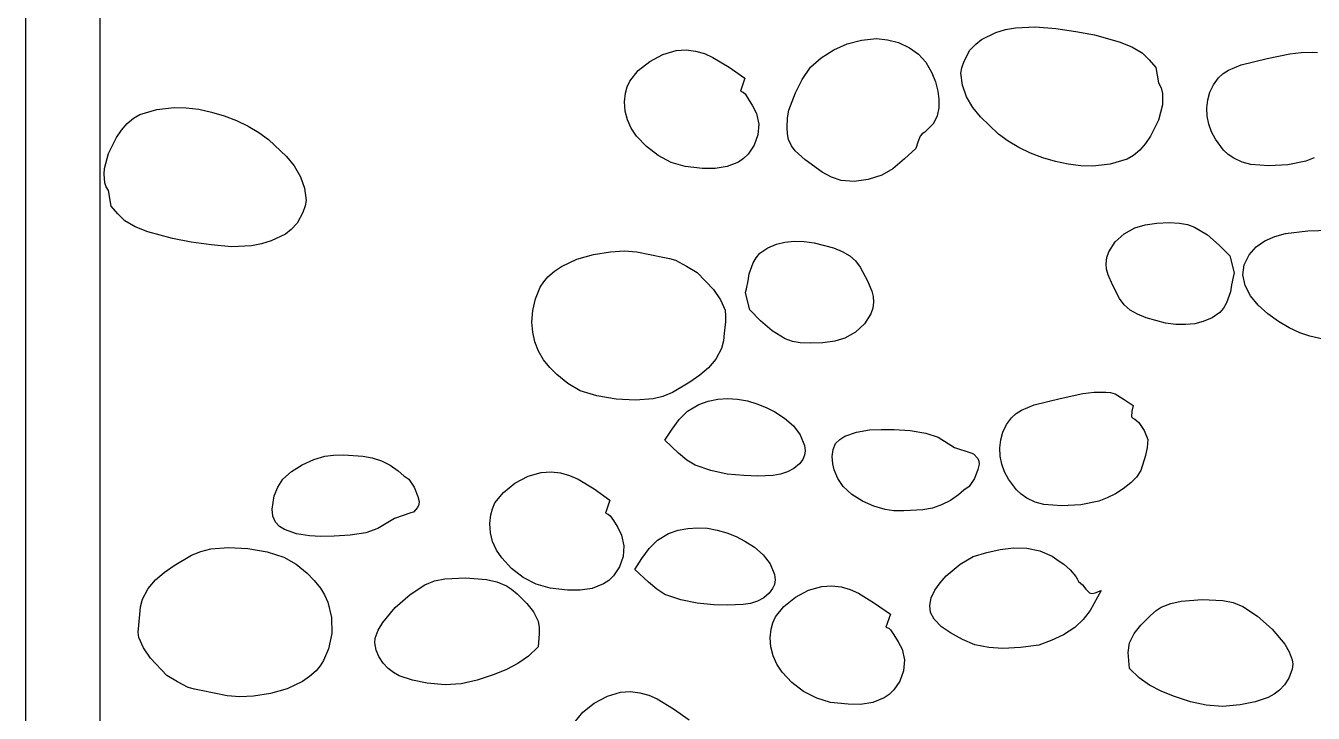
# Model space of a CAD drawing. Extents: x -1 to 541, y -138 to 3207.
# Drawn here: x 80.9 to 281.3, y 1712.2 to 1819.2 of the extents above; entities that cross this region are included whole.
import ezdxf

# ---------------------------------------------------------------- set-up
doc = ezdxf.new("R2010")
doc.units = 0

msp = doc.modelspace()

# ---------------------------------------------------------------- linework, layer by layer
at = {"layer": 'Calque_1'}
for p, q in [((80.9061, 1472.58), (80.9061, 2276.95)), ((92.4616, 1917.46), (92.4616, 1611.45)), ((229.668625, 1817.04625), (231.902, 1818.11)), ((231.902, 1818.11), (233.404318, 1818.583262)), ((233.404318, 1818.583262), (234.941922, 1818.873594)), ((234.941922, 1818.873594), (238.081875, 1819.01375)), ((238.081875, 1819.01375), (241.239641, 1818.747031)), ((241.239641, 1818.747031), (244.333, 1818.29)), ((244.333, 1818.29), (247.242, 1817.77)), ((247.242, 1817.77), (251.092375, 1816.69625)), ((206.675375, 1815.416563), (208.76025, 1816.3575)), ((208.76025, 1816.3575), (210.9655, 1816.957188)), ((210.9655, 1816.957188), (213.296, 1817.18)), ((213.296, 1817.18), (215.035125, 1817.00875)), ((215.035125, 1817.00875), (216.721, 1816.56)), ((216.721, 1816.56), (218.458219, 1815.761094)), ((218.458219, 1815.761094), (219.84875, 1814.76625)), ((227.844, 1815.36), (228.749328, 1816.333906)), ((228.749328, 1816.333906), (229.668625, 1817.04625)), ((251.092375, 1816.69625), (253.058953, 1815.906719)), ((253.058953, 1815.906719), (254.645, 1814.97)), ((176.244078, 1812.202188), (178.039375, 1813.6325)), ((178.039375, 1813.6325), (180.076734, 1814.714063)), ((180.076734, 1814.714063), (182.126, 1815.31)), ((182.126, 1815.31), (183.686768, 1815.410684)), ((183.686768, 1815.410684), (185.151078, 1815.239844)), ((185.151078, 1815.239844), (186.535068, 1814.841895)), ((186.535068, 1814.841895), (187.854875, 1814.26125)), ((187.854875, 1814.26125), (190.366484, 1812.729531)), ((203.063, 1812.74), (204.706, 1814.17)), ((204.706, 1814.17), (206.675375, 1815.416563)), ((219.84875, 1814.76625), (220.981656, 1813.495781)), ((220.981656, 1813.495781), (221.946, 1811.87)), ((226.579922, 1812.647344), (226.931875, 1813.66625)), ((226.931875, 1813.66625), (227.844, 1815.36)), ((254.645, 1814.97), (255.74675, 1813.875)), ((255.74675, 1813.875), (256.763, 1812.69)), ((270.0855, 1813.07625), (274.125, 1814.07)), ((274.125, 1814.07), (277.633125, 1814.825)), ((277.633125, 1814.825), (279.407016, 1815.034688)), ((279.407016, 1815.034688), (281.211, 1815.04)), ((281.211, 1815.04), (281.952375, 1815.0025)), ((174.921, 1810.56), (176.244078, 1812.202188)), ((190.366484, 1812.729531), (192.815, 1811)), ((201.751125, 1810.805), (203.063, 1812.74)), ((221.946, 1811.87), (222.491, 1810.47)), ((226.439, 1811.8), (226.579922, 1812.647344)), ((226.677312, 1809.91875), (226.439, 1811.8)), ((256.763, 1812.69), (257.199, 1810.29)), ((266.544, 1811.07), (267.25275, 1811.726777)), ((267.25275, 1811.726777), (268.104, 1812.268594)), ((268.104, 1812.268594), (270.0855, 1813.07625)), ((174.268, 1808.68), (174.517625, 1809.65)), ((174.517625, 1809.65), (174.921, 1810.56)), ((192.815, 1811), (192.123, 1808.98)), ((200.707, 1808.75), (201.751125, 1810.805)), ((222.491, 1810.47), (222.877, 1809.01)), ((227.3285, 1808.12), (226.677312, 1809.91875)), ((257.199, 1810.29), (257.635391, 1809.50375)), ((257.635391, 1809.50375), (257.843125, 1808.6425)), ((265.2085, 1808.8525), (265.768531, 1810.005312)), ((265.768531, 1810.005312), (266.544, 1811.07)), ((174.111, 1807.33), (174.268, 1808.68)), ((192.123, 1808.98), (192.557984, 1808.826719)), ((192.557984, 1808.826719), (192.859375, 1808.57125)), ((192.859375, 1808.57125), (193.349, 1807.81)), ((193.349, 1807.81), (194.028875, 1806.71125)), ((199.6805, 1806.05125), (200.707, 1808.75)), ((222.877, 1809.01), (223.008938, 1807.7375)), ((223.008938, 1807.7375), (222.99425, 1806.42)), ((228.296937, 1806.45625), (227.3285, 1808.12)), ((257.843125, 1808.6425), (257.813, 1806.86)), ((264.713, 1806.38), (264.858469, 1807.635937)), ((264.858469, 1807.635937), (265.2085, 1808.8525)), ((98.676, 1805.39), (101.29025, 1806.15875)), ((101.29025, 1806.15875), (104.02, 1806.47)), ((104.02, 1806.47), (105.895414, 1806.416367)), ((105.895414, 1806.416367), (107.8395, 1806.174062)), ((107.8395, 1806.174062), (109.812273, 1805.755977)), ((109.812273, 1805.755977), (111.77375, 1805.175)), ((174.206578, 1805.906562), (174.111, 1807.33)), ((174.560625, 1804.53), (174.206578, 1805.906562)), ((194.028875, 1806.71125), (194.636, 1805.53)), ((194.636, 1805.53), (194.989672, 1803.882812)), ((199.455719, 1804.830781), (199.6805, 1806.05125)), ((222.99425, 1806.42), (222.752688, 1805.14)), ((229.487, 1804.98), (228.296937, 1806.45625)), ((257.813, 1806.86), (257.198266, 1804.509219)), ((264.766672, 1805.118438), (264.713, 1806.38)), ((95.808709, 1802.952441), (96.696809, 1803.974219)), ((96.696809, 1803.974219), (97.659155, 1804.805449)), ((97.659155, 1804.805449), (98.676, 1805.39)), ((111.77375, 1805.175), (113.683945, 1804.444023)), ((113.683945, 1804.444023), (115.502875, 1803.575938)), ((115.502875, 1803.575938), (117.190555, 1802.583633)), ((175.154859, 1803.220938), (174.560625, 1804.53)), ((194.989672, 1803.882812), (194.859875, 1802.2)), ((199.401, 1803.33), (199.455719, 1804.830781)), ((222.204, 1803.98), (220.838, 1802.64)), ((222.752688, 1805.14), (222.204, 1803.98)), ((232.278, 1802.33), (229.487, 1804.98)), ((257.198266, 1804.509219), (255.970875, 1802.01875)), ((265.014125, 1803.87), (264.766672, 1805.118438)), ((265.450016, 1802.659063), (265.014125, 1803.87)), ((93.787341, 1799.305156), (95.0146, 1801.79625)), ((95.0146, 1801.79625), (95.808709, 1802.952441)), ((117.190555, 1802.583633), (118.707, 1801.48)), ((118.707, 1801.48), (121.498, 1798.84)), ((175.971, 1802), (175.154859, 1803.220938)), ((177.49775, 1800.369375), (175.971, 1802)), ((194.859875, 1802.2), (194.296391, 1800.599687)), ((199.444125, 1802.385), (199.401, 1803.33)), ((199.638, 1801.47), (199.444125, 1802.385)), ((200.097953, 1800.478906), (199.638, 1801.47)), ((220.106, 1802.01), (219.730375, 1801.07375)), ((220.440125, 1802.3475), (220.106, 1802.01)), ((220.838, 1802.64), (220.440125, 1802.3475)), ((233.794486, 1801.229238), (232.278, 1802.33)), ((255.970875, 1802.01875), (255.176799, 1800.862637)), ((266.069, 1801.51), (265.450016, 1802.659063)), ((267.318625, 1799.84375), (266.069, 1801.51)), ((179.32, 1798.975), (177.49775, 1800.369375)), ((194.296391, 1800.599687), (193.349, 1799.2)), ((200.671625, 1799.70625), (200.097953, 1800.478906)), ((202.192, 1798.34), (200.671625, 1799.70625)), ((219.432, 1800.1), (217.678, 1798.475)), ((219.730375, 1801.07375), (219.432, 1800.1)), ((235.482266, 1800.238281), (233.794486, 1801.229238)), ((237.301318, 1799.370371), (235.482266, 1800.238281)), ((254.288797, 1799.841406), (253.326615, 1799.01166)), ((255.176799, 1800.862637), (254.288797, 1799.841406)), ((268.044078, 1799.165781), (267.318625, 1799.84375)), ((93.173, 1796.95), (93.787341, 1799.305156)), ((121.498, 1798.84), (122.688641, 1797.359375)), ((181.353, 1797.910625), (179.32, 1798.975)), ((183.512, 1797.27), (181.353, 1797.910625)), ((191.832125, 1797.964531), (190.0805, 1797.25125)), ((192.625391, 1798.510723), (191.832125, 1797.964531)), ((193.349, 1799.2), (192.625391, 1798.510723)), ((204.830625, 1796.41), (202.192, 1798.34)), ((217.678, 1798.475), (215.87, 1796.91)), ((239.211625, 1798.63875), (237.301318, 1799.370371)), ((241.173166, 1798.05666), (239.211625, 1798.63875)), ((243.145922, 1797.637344), (241.173166, 1798.05666)), ((245.089873, 1797.394043), (243.145922, 1797.637344)), ((249.694875, 1797.65625), (246.965, 1797.34)), ((252.31, 1798.43), (249.694875, 1797.65625)), ((253.326615, 1799.01166), (252.31, 1798.43)), ((268.92, 1798.56), (268.044078, 1799.165781)), ((270.211781, 1797.962031), (268.92, 1798.56)), ((271.56525, 1797.60875), (270.211781, 1797.962031)), ((274.383, 1797.37), (271.56525, 1797.60875)), ((277.324, 1797.518437), (274.383, 1797.37)), ((280.112, 1798.115), (277.324, 1797.518437)), ((281.437844, 1798.603008), (280.112, 1798.115)), ((93.103, 1796.06), (93.173, 1796.95)), ((93.1032, 1796.06), (93.103, 1796.06)), ((93.221325, 1794.735), (93.1032, 1796.06)), ((122.688641, 1797.359375), (123.657375, 1795.695)), ((123.657375, 1795.695), (124.308672, 1793.895625)), ((186.224, 1796.99), (183.512, 1797.27)), ((188.181875, 1796.959844), (186.224, 1796.99)), ((190.0805, 1797.25125), (188.181875, 1796.959844)), ((206.290234, 1795.637187), (204.830625, 1796.41)), ((207.833, 1795.11), (206.290234, 1795.637187)), ((214.130609, 1795.912969), (212.019125, 1795.23375)), ((215.87, 1796.91), (214.130609, 1795.912969)), ((246.965, 1797.34), (245.089873, 1797.394043)), ((93.435525, 1794.108125), (93.221325, 1794.735)), ((93.7869, 1793.53), (93.435525, 1794.108125)), ((94.222, 1791.12), (93.7869, 1793.53)), ((124.308672, 1793.895625), (124.547, 1792.01)), ((209.823828, 1794.942656), (207.833, 1795.11)), ((212.019125, 1795.23375), (209.823828, 1794.942656)), ((124.547, 1792.01), (124.406062, 1791.162656)), ((95.23835, 1789.935), (94.222, 1791.12)), ((96.3402, 1788.84), (95.23835, 1789.935)), ((124.054, 1790.14375), (123.141, 1788.45)), ((124.406062, 1791.162656), (124.054, 1790.14375)), ((97.926652, 1787.904844), (96.3402, 1788.84)), ((99.893362, 1787.11875), (97.926652, 1787.904844)), ((122.23625, 1787.480313), (121.31725, 1786.7675)), ((123.141, 1788.45), (122.23625, 1787.480313)), ((251.852406, 1786.80875), (253.506, 1787.74)), ((253.506, 1787.74), (255.108609, 1788.219687)), ((255.108609, 1788.219687), (256.964625, 1788.4725)), ((256.964625, 1788.4725), (258.838078, 1788.541563)), ((258.838078, 1788.541563), (260.493, 1788.47)), ((260.493, 1788.47), (261.68817, 1788.259863)), ((261.68817, 1788.259863), (262.805797, 1787.861406)), ((262.805797, 1787.861406), (264.837625, 1786.63125)), ((103.743, 1786.05), (99.893362, 1787.11875)), ((106.653, 1785.53), (103.743, 1786.05)), ((109.746359, 1785.067187), (106.653, 1785.53)), ((119.084, 1785.7), (117.581682, 1785.226758)), ((121.31725, 1786.7675), (119.084, 1785.7)), ((197.756, 1785.18), (199.052176, 1785.510352)), ((199.052176, 1785.510352), (200.496594, 1785.649688)), ((200.496594, 1785.649688), (202.033215, 1785.61418)), ((202.033215, 1785.61418), (203.606, 1785.42)), ((203.606, 1785.42), (206.635906, 1784.620312)), ((249.469219, 1783.9825), (250.45475, 1785.5475)), ((250.45475, 1785.5475), (251.852406, 1786.80875)), ((264.837625, 1786.63125), (266.646891, 1785.042969)), ((272.412221, 1784.800215), (273.772391, 1785.732969)), ((273.772391, 1785.732969), (275.313896, 1786.396426)), ((275.313896, 1786.396426), (276.980125, 1786.83875)), ((276.980125, 1786.83875), (280.460297, 1787.252656)), ((280.460297, 1787.252656), (283.76, 1787.36)), ((112.904125, 1784.7975), (109.746359, 1785.067187)), ((116.044078, 1784.936563), (112.904125, 1784.7975)), ((117.581682, 1785.226758), (116.044078, 1784.936563)), ((166.667, 1782.87), (169.243156, 1783.593125)), ((169.243156, 1783.593125), (171.899, 1784.02)), ((171.899, 1784.02), (174.059625, 1784.137187)), ((174.059625, 1784.137187), (176.02075, 1783.9825)), ((176.02075, 1783.9825), (180.075, 1783.15)), ((194.591422, 1783.088594), (195.144, 1783.78)), ((195.144, 1783.78), (196.383625, 1784.61875)), ((196.383625, 1784.61875), (197.756, 1785.18)), ((206.635906, 1784.620312), (207.980949, 1784.047148)), ((207.980949, 1784.047148), (209.138, 1783.38)), ((209.138, 1783.38), (210.029234, 1782.587812)), ((249.179809, 1783.094297), (249.469219, 1783.9825)), ((266.646891, 1785.042969), (268.292, 1783.36)), ((270.51975, 1781.97125), (271.29, 1783.55)), ((271.29, 1783.55), (272.412221, 1784.800215)), ((163.174895, 1780.991953), (164.272344, 1781.741875)), ((164.272344, 1781.741875), (166.667, 1782.87)), ((180.075, 1783.15), (181.079875, 1782.97)), ((181.079875, 1782.97), (182.054, 1782.7)), ((182.054, 1782.7), (183.757875, 1781.79625)), ((183.757875, 1781.79625), (185.419, 1780.81)), ((193.52, 1780.57), (194.131375, 1782.27625)), ((194.131375, 1782.27625), (194.591422, 1783.088594)), ((210.029234, 1782.587812), (210.765875, 1781.6025)), ((210.765875, 1781.6025), (211.889, 1779.48)), ((249.052, 1782.14), (249.179809, 1783.094297)), ((249.120313, 1781.292656), (249.052, 1782.14)), ((268.292, 1783.36), (268.985, 1780.73)), ((270.33, 1780.4), (270.51975, 1781.97125)), ((161.522484, 1779.343281), (162.161, 1780.1)), ((162.161, 1780.1), (163.174895, 1780.991953)), ((185.419, 1780.81), (187.92, 1778.12375)), ((193.105, 1778.25), (193.362, 1779.48)), ((193.362, 1779.48), (193.52, 1780.57)), ((211.889, 1779.48), (212.5615, 1777.89125)), ((249.3495, 1780.43875), (249.120313, 1781.292656)), ((250.022, 1778.85), (249.3495, 1780.43875)), ((268.806, 1780.08), (268.549, 1778.85)), ((268.985, 1780.73), (268.806, 1780.08)), ((270.68443, 1778.749766), (270.33, 1780.4)), ((160.221, 1776.67), (160.992625, 1778.49375)), ((160.992625, 1778.49375), (161.522484, 1779.343281)), ((187.92, 1778.12375), (189.044313, 1776.542031)), ((192.922, 1777.68), (193.105, 1778.25)), ((192.927, 1777.68), (192.922, 1777.68)), ((192.927, 1777.6), (192.927, 1777.68)), ((193.62, 1774.97), (192.927, 1777.6)), ((212.5615, 1777.89125), (212.790687, 1777.037344)), ((251.145125, 1776.7275), (250.022, 1778.85)), ((268.391, 1777.76), (267.77975, 1776.055)), ((268.549, 1778.85), (268.391, 1777.76)), ((271.518812, 1777.17125), (270.68443, 1778.749766)), ((159.80425, 1774.88875), (160.221, 1776.67)), ((189.044313, 1776.542031), (189.734, 1774.92)), ((212.859, 1776.19), (212.73148, 1775.235703)), ((212.790687, 1777.037344), (212.859, 1776.19)), ((251.881766, 1775.742188), (251.145125, 1776.7275)), ((252.773, 1774.95), (251.881766, 1775.742188)), ((267.77975, 1776.055), (267.32, 1775.245625)), ((272.728289, 1775.693984), (271.518812, 1777.17125)), ((274.208, 1774.3475), (272.728289, 1775.693984)), ((159.683, 1773.04), (159.80425, 1774.88875)), ((189.734, 1774.92), (189.835219, 1774.061406)), ((189.835219, 1774.061406), (189.80575, 1773.12875)), ((195.264953, 1773.287031), (193.62, 1774.97)), ((212.442219, 1774.3475), (211.45675, 1772.7825)), ((212.73148, 1775.235703), (212.442219, 1774.3475)), ((253.930051, 1774.282852), (252.773, 1774.95)), ((255.275094, 1773.709687), (253.930051, 1774.282852)), ((258.305, 1772.91), (255.275094, 1773.709687)), ((265.52825, 1773.7125), (264.155, 1773.15)), ((266.768, 1774.56), (265.52825, 1773.7125)), ((267.32, 1775.245625), (266.768, 1774.56)), ((275.853086, 1773.161328), (274.208, 1774.3475)), ((159.811891, 1771.497812), (159.683, 1773.04)), ((160.153125, 1769.9875), (159.811891, 1771.497812)), ((189.615, 1771.36), (189.48325, 1770.14375)), ((189.80575, 1773.12875), (189.615, 1771.36)), ((197.073875, 1771.69875), (195.264953, 1773.287031)), ((199.105359, 1770.468594), (197.073875, 1771.69875)), ((210.059156, 1771.52125), (208.406, 1770.59)), ((211.45675, 1772.7825), (210.059156, 1771.52125)), ((259.877785, 1772.71582), (258.305, 1772.91)), ((261.414406, 1772.680313), (259.877785, 1772.71582)), ((262.858824, 1772.819648), (261.414406, 1772.680313)), ((264.155, 1773.15), (262.858824, 1772.819648)), ((277.558688, 1772.165), (275.853086, 1773.161328)), ((279.219945, 1771.388047), (277.558688, 1772.165)), ((280.732, 1770.86), (279.219945, 1771.388047)), ((160.710547, 1768.548438), (160.153125, 1769.9875)), ((189.48325, 1770.14375), (189.2, 1768.95)), ((200.222873, 1770.070137), (199.105359, 1770.468594)), ((201.418, 1769.86), (200.222873, 1770.070137)), ((203.0735, 1769.788438), (201.418, 1769.86)), ((204.94725, 1769.8575), (203.0735, 1769.788438)), ((206.803375, 1770.110312), (204.94725, 1769.8575)), ((208.406, 1770.59), (206.803375, 1770.110312)), ((282.755072, 1770.390898), (280.732, 1770.86)), ((161.488, 1767.22), (160.710547, 1768.548438)), ((189.2, 1768.95), (188.319031, 1767.284688)), ((162.46375, 1766.015), (161.488, 1767.22)), ((163.546, 1764.9), (162.46375, 1766.015)), ((187.18325, 1765.9475), (185.823594, 1764.801563)), ((188.319031, 1767.284688), (187.18325, 1765.9475)), ((165.262125, 1763.49375), (163.546, 1764.9)), ((167.189, 1762.38), (165.262125, 1763.49375)), ((184.271, 1763.71), (181.550375, 1762.1125)), ((185.823594, 1764.801563), (184.271, 1763.71)), ((169.804953, 1761.571562), (167.189, 1762.38)), ((172.786625, 1761.0725), (169.804953, 1761.571562)), ((180.081641, 1761.513438), (178.55, 1761.13)), ((181.550375, 1762.1125), (180.081641, 1761.513438)), ((241.903, 1761.17), (245.411625, 1761.93375)), ((245.411625, 1761.93375), (247.185859, 1762.144531)), ((247.185859, 1762.144531), (248.99, 1762.15)), ((248.99, 1762.15), (249.730875, 1762.11125)), ((249.730875, 1762.11125), (250.435, 1761.93)), ((250.435, 1761.93), (251.868125, 1761.04875)), ((175.809734, 1760.914688), (172.786625, 1761.0725)), ((178.55, 1761.13), (175.809734, 1760.914688)), ((183.899422, 1759.209531), (185.645, 1760.25)), ((185.645, 1760.25), (187.106945, 1760.766602)), ((187.106945, 1760.766602), (188.6145, 1761.065938)), ((188.6145, 1761.065938), (190.147742, 1761.162305)), ((190.147742, 1761.162305), (191.68675, 1761.07)), ((191.68675, 1761.07), (193.211602, 1760.80332)), ((193.211602, 1760.80332), (194.702375, 1760.376562)), ((194.702375, 1760.376562), (196.139148, 1759.804023)), ((196.139148, 1759.804023), (197.502, 1759.1)), ((235.03075, 1758.836758), (235.882, 1759.378438)), ((235.882, 1759.378438), (237.8635, 1760.185)), ((237.8635, 1760.185), (241.903, 1761.17)), ((251.868125, 1761.04875), (253.245, 1760.07)), ((253.245, 1760.07), (253.055375, 1759.19)), ((181.493891, 1756.389844), (182.591375, 1757.91125)), ((182.591375, 1757.91125), (183.899422, 1759.209531)), ((197.502, 1759.1), (199.005063, 1758.1225)), ((199.005063, 1758.1225), (200.369, 1756.9425)), ((233.546953, 1757.113906), (234.322, 1758.18)), ((234.322, 1758.18), (235.03075, 1758.836758)), ((253.055375, 1759.19), (252.988, 1758.31)), ((252.988, 1758.31), (253.201375, 1758.10625)), ((253.201375, 1758.10625), (253.522, 1757.97)), ((253.522, 1757.97), (254.156, 1757.45)), ((254.156, 1757.45), (254.989125, 1756.18875)), ((180.38, 1754.68), (181.493891, 1756.389844)), ((200.369, 1756.9425), (201.452437, 1755.53375)), ((201.452437, 1755.53375), (202.114, 1753.87)), ((208.361156, 1755.309844), (210.224, 1755.96875)), ((210.224, 1755.96875), (212.219594, 1756.280781)), ((212.219594, 1756.280781), (214.023, 1756.38)), ((214.023, 1756.38), (216.085875, 1756.358125)), ((216.085875, 1756.358125), (218.56575, 1756.1825)), ((218.56575, 1756.1825), (220.99125, 1755.800625)), ((220.99125, 1755.800625), (222.891, 1755.16)), ((232.636609, 1754.741719), (232.986875, 1755.95875)), ((232.986875, 1755.95875), (233.546953, 1757.113906)), ((254.989125, 1756.18875), (255.541, 1754.8)), ((182.494125, 1752.6825), (180.38, 1754.68)), ((202.114, 1753.87), (202.221563, 1753.043437)), ((206.542375, 1753.2375), (206.956, 1754.17)), ((206.956, 1754.17), (207.581059, 1754.808418)), ((207.581059, 1754.808418), (208.361156, 1755.309844)), ((222.891, 1755.16), (225.444, 1753.58)), ((225.444, 1753.58), (228.017, 1752.71)), ((232.491, 1753.49), (232.636609, 1754.741719)), ((232.544672, 1752.227031), (232.491, 1753.49)), ((255.411875, 1753.56625), (255.165, 1752.31)), ((255.541, 1754.8), (255.411875, 1753.56625)), ((123.943125, 1750.87375), (125.727203, 1751.691406)), ((125.727203, 1751.691406), (127.466, 1752.21)), ((127.466, 1752.21), (128.819266, 1752.372031)), ((128.819266, 1752.372031), (130.413375, 1752.40375)), ((130.413375, 1752.40375), (133.345, 1752.23)), ((133.345, 1752.23), (134.842484, 1751.955)), ((134.842484, 1751.955), (136.279125, 1751.47)), ((136.279125, 1751.47), (137.634203, 1750.79)), ((183.814766, 1751.580625), (182.494125, 1752.6825)), ((185.071, 1750.79), (183.814766, 1751.580625)), ((201.823188, 1751.690313), (201.303, 1751.01)), ((202.127, 1752.3425), (201.823188, 1751.690313)), ((202.221563, 1753.043437), (202.127, 1752.3425)), ((206.434, 1752.14), (206.542375, 1753.2375)), ((206.53125, 1751.03375), (206.434, 1752.14)), ((206.434, 1752.14), (206.434, 1752.14)), ((228.017, 1752.71), (228.433, 1752.58)), ((228.433, 1752.58), (229.067625, 1751.865)), ((229.067625, 1751.865), (229.258047, 1751.407187)), ((229.258047, 1751.407187), (229.304, 1750.94)), ((232.792125, 1750.97625), (232.544672, 1752.227031)), ((255.165, 1752.31), (254.473, 1749.99)), ((120.934, 1748.63), (122.287484, 1749.829219)), ((122.287484, 1749.829219), (123.943125, 1750.87375)), ((137.634203, 1750.79), (138.887, 1749.93)), ((138.887, 1749.93), (139.759, 1749.17)), ((159.082156, 1749.094063), (161.132, 1749.69)), ((161.132, 1749.69), (162.692438, 1749.790684)), ((162.692438, 1749.790684), (164.1565, 1749.619844)), ((164.1565, 1749.619844), (165.540312, 1749.221895)), ((187.518375, 1749.96), (185.071, 1750.79)), ((190.079, 1749.43), (187.518375, 1749.96)), ((192.672, 1749.19), (190.079, 1749.43)), ((198.385682, 1749.398789), (197.219625, 1749.1925)), ((199.482047, 1749.749688), (198.385682, 1749.398789)), ((200.468045, 1750.276367), (199.482047, 1749.749688)), ((201.303, 1751.01), (200.468045, 1750.276367)), ((206.738, 1750.07), (206.53125, 1751.03375)), ((207.31825, 1748.71375), (206.738, 1750.07)), ((229.086, 1750.16), (228.551125, 1748.73625)), ((229.304, 1750.94), (229.086, 1750.16)), ((233.228016, 1749.764844), (232.792125, 1750.97625)), ((233.847, 1748.62), (233.228016, 1749.764844)), ((254.473, 1749.99), (253.7565, 1748.93625)), ((119.569, 1746.03), (120.148375, 1747.38625)), ((120.148375, 1747.38625), (120.934, 1748.63)), ((139.759, 1749.17), (140.55, 1748.63)), ((140.55, 1748.63), (141.381125, 1747.36375)), ((141.381125, 1747.36375), (141.916, 1745.94)), ((155.249094, 1746.582187), (157.0445, 1748.0125)), ((157.0445, 1748.0125), (159.082156, 1749.094063)), ((165.540312, 1749.221895), (166.86, 1748.64125)), ((166.86, 1748.64125), (169.3715, 1747.109531)), ((194.841141, 1749.089062), (192.672, 1749.19)), ((197.219625, 1749.1925), (194.841141, 1749.089062)), ((208.104, 1747.47), (207.31825, 1748.71375)), ((209.457484, 1746.270781), (208.104, 1747.47)), ((227.72, 1747.47), (226.929, 1746.93)), ((228.551125, 1748.73625), (227.72, 1747.47)), ((235.096625, 1746.95), (233.847, 1748.62)), ((252.869, 1748.04), (251.709656, 1747.111836)), ((253.7565, 1748.93625), (252.869, 1748.04)), ((119.264, 1743.96), (119.569, 1746.03)), ((141.916, 1745.94), (142.134, 1745.16)), ((153.926, 1744.94), (155.249094, 1746.582187)), ((169.3715, 1747.109531), (171.82, 1745.38)), ((171.82, 1745.38), (171.127, 1743.36)), ((211.113125, 1745.22625), (209.457484, 1746.270781)), ((224.804781, 1745.31), (223.44975, 1744.63)), ((226.058, 1746.17), (224.804781, 1745.31)), ((226.929, 1746.93), (226.058, 1746.17)), ((235.822078, 1746.274375), (235.096625, 1746.95)), ((236.698, 1745.67), (235.822078, 1746.274375)), ((237.989781, 1745.070625), (236.698, 1745.67)), ((249.215844, 1745.713008), (247.89, 1745.225)), ((250.4905, 1746.339062), (249.215844, 1745.713008)), ((251.709656, 1747.111836), (250.4905, 1746.339062)), ((119.373875, 1742.8625), (119.264, 1743.96)), ((119.264, 1743.96), (119.264, 1743.96)), ((140.847, 1743.39), (138.274, 1742.52)), ((141.263, 1743.52), (140.847, 1743.39)), ((141.897625, 1744.235), (141.263, 1743.52)), ((142.088047, 1744.692812), (141.897625, 1744.235)), ((142.134, 1745.16), (142.088047, 1744.692812)), ((153.273, 1743.06), (153.522625, 1744.03)), ((153.522625, 1744.03), (153.926, 1744.94)), ((171.127, 1743.36), (171.562719, 1743.206719)), ((212.897203, 1744.408594), (211.113125, 1745.22625)), ((214.636, 1743.89), (212.897203, 1744.408594)), ((215.989281, 1743.729375), (214.636, 1743.89)), ((217.5835, 1743.7), (215.989281, 1743.729375)), ((220.516, 1743.87), (217.5835, 1743.7)), ((222.013344, 1744.145), (220.516, 1743.87)), ((223.44975, 1744.63), (222.013344, 1744.145)), ((239.34325, 1744.715), (237.989781, 1745.070625)), ((242.161, 1744.48), (239.34325, 1744.715)), ((245.102, 1744.628438), (242.161, 1744.48)), ((247.89, 1745.225), (245.102, 1744.628438)), ((119.786, 1741.93), (119.373875, 1742.8625)), ((120.411059, 1741.291582), (119.786, 1741.93)), ((138.274, 1742.52), (135.721, 1740.94)), ((153.116, 1741.71), (153.273, 1743.06)), ((153.211563, 1740.286562), (153.116, 1741.71)), ((171.562719, 1743.206719), (171.86475, 1742.95125)), ((171.86475, 1742.95125), (172.355, 1742.19)), ((172.355, 1742.19), (173.034125, 1741.09125)), ((121.191156, 1740.790156), (120.411059, 1741.291582)), ((123.054, 1740.13125), (121.191156, 1740.790156)), ((125.049594, 1739.819219), (123.054, 1740.13125)), ((126.853, 1739.72), (125.049594, 1739.819219)), ((128.915875, 1739.741875), (126.853, 1739.72)), ((131.39575, 1739.9175), (128.915875, 1739.741875)), ((133.82125, 1740.299375), (131.39575, 1739.9175)), ((135.721, 1740.94), (133.82125, 1740.299375)), ((153.5655, 1738.91), (153.211563, 1740.286562)), ((173.034125, 1741.09125), (173.642, 1739.91)), ((173.642, 1739.91), (173.995531, 1738.262813)), ((179.216281, 1739.119531), (180.962, 1740.16)), ((180.962, 1740.16), (182.423902, 1740.679473)), ((182.423902, 1740.679473), (183.931344, 1740.980156)), ((183.931344, 1740.980156), (185.464426, 1741.076699)), ((185.464426, 1741.076699), (187.00325, 1740.98375)), ((187.00325, 1740.98375), (188.527918, 1740.715957)), ((188.527918, 1740.715957), (190.018531, 1740.287969)), ((190.018531, 1740.287969), (191.455191, 1739.714434)), ((191.455191, 1739.714434), (192.818, 1739.01)), ((106.710625, 1736.7975), (108.179359, 1737.396563)), ((108.179359, 1737.396563), (109.711, 1737.78)), ((109.711, 1737.78), (112.451266, 1737.989531)), ((112.451266, 1737.989531), (115.474375, 1737.82875)), ((115.474375, 1737.82875), (118.456047, 1737.328594)), ((118.456047, 1737.328594), (121.072, 1736.52)), ((154.159437, 1737.600937), (153.5655, 1738.91)), ((154.975, 1736.38), (154.159437, 1737.600937)), ((173.995531, 1738.262813), (173.8655, 1736.58)), ((176.810469, 1736.299844), (177.908, 1737.82125)), ((177.908, 1737.82125), (179.216281, 1739.119531)), ((192.818, 1739.01), (194.3215, 1738.032656)), ((194.3215, 1738.032656), (195.6855, 1736.85375)), ((230.49175, 1737.20125), (232.576, 1737.68)), ((232.576, 1737.68), (234.645734, 1737.937969)), ((234.645734, 1737.937969), (236.707875, 1737.88375)), ((236.707875, 1737.88375), (238.718078, 1737.467656)), ((238.718078, 1737.467656), (240.632, 1736.64)), ((103.99, 1735.2), (106.710625, 1736.7975)), ((121.072, 1736.52), (122.99875, 1735.41125)), ((122.99875, 1735.41125), (124.714, 1734.01)), ((156.502328, 1734.749375), (154.975, 1736.38)), ((173.8655, 1736.58), (173.301969, 1734.979687)), ((175.697, 1734.59), (176.810469, 1736.299844)), ((195.6855, 1736.85375), (196.769, 1735.447969)), ((196.769, 1735.447969), (197.431, 1733.79)), ((224.173875, 1733.58375), (226.353172, 1735.418906)), ((226.353172, 1735.418906), (228.34, 1736.58)), ((228.34, 1736.58), (230.49175, 1737.20125)), ((240.632, 1736.64), (241.761, 1735.86)), ((241.761, 1735.86), (242.473, 1735.4)), ((242.473, 1735.4), (243.474875, 1734.5)), ((101.077788, 1732.95375), (102.437411, 1734.102656)), ((102.437411, 1734.102656), (103.99, 1735.2)), ((124.714, 1734.01), (125.797125, 1732.89125)), ((146.108375, 1733.12875), (149.34, 1733.28)), ((149.34, 1733.28), (152.59975, 1733.0225)), ((158.324875, 1733.355), (156.502328, 1734.749375)), ((160.357984, 1732.290625), (158.324875, 1733.355)), ((172.355, 1733.58), (171.631061, 1732.890723)), ((173.301969, 1734.979687), (172.355, 1733.58)), ((177.81075, 1732.59375), (175.697, 1734.59)), ((197.431, 1733.79), (197.538125, 1732.961875)), ((223.196826, 1732.496895), (224.173875, 1733.58375)), ((243.474875, 1734.5), (244.353, 1733.48)), ((244.353, 1733.48), (244.551, 1733.15)), ((99.0613, 1729.95), (99.942095, 1731.615469)), ((99.942095, 1731.615469), (101.077788, 1732.95375)), ((125.797125, 1732.89125), (126.773, 1731.69)), ((126.773, 1731.69), (127.412529, 1730.634238)), ((140.725266, 1730.700469), (143.026, 1732.19)), ((143.026, 1732.19), (144.525422, 1732.797656)), ((144.525422, 1732.797656), (146.108375, 1733.12875)), ((152.59975, 1733.0225), (154.198594, 1732.652812)), ((154.198594, 1732.652812), (155.714, 1732.06)), ((155.714, 1732.06), (156.506125, 1731.534062)), ((156.506125, 1731.534062), (157.38525, 1730.77)), ((162.517, 1731.65), (160.357984, 1732.290625)), ((165.229, 1731.37), (162.517, 1731.65)), ((167.186891, 1731.339844), (165.229, 1731.37)), ((169.085625, 1731.63125), (167.186891, 1731.339844)), ((170.837547, 1732.344531), (169.085625, 1731.63125)), ((171.631061, 1732.890723), (170.837547, 1732.344531)), ((179.131344, 1731.494844), (177.81075, 1732.59375)), ((180.388, 1730.71), (179.131344, 1731.494844)), ((197.139625, 1731.601875), (196.619, 1730.92)), ((197.4435, 1732.2575), (197.139625, 1731.601875)), ((197.538125, 1732.961875), (197.4435, 1732.2575)), ((200.693375, 1730.25875), (202.730734, 1731.339844)), ((202.730734, 1731.339844), (204.78, 1731.94)), ((204.78, 1731.94), (206.34048, 1732.040664)), ((206.34048, 1732.040664), (207.804656, 1731.869688)), ((207.804656, 1731.869688), (209.188629, 1731.471367)), ((209.188629, 1731.471367), (210.5085, 1730.89)), ((221.837479, 1730.151621), (222.393391, 1731.341719)), ((222.393391, 1731.341719), (223.196826, 1732.496895)), ((244.551, 1733.15), (244.769, 1732.69)), ((244.769, 1732.69), (245.383, 1732.17)), ((245.383, 1732.17), (245.872875, 1731.51)), ((245.872875, 1731.51), (246.452, 1730.94)), ((248.293, 1731.29), (246.54325, 1728.1975)), ((247.347, 1730.9575), (248.293, 1731.29)), ((98.777925, 1728.7575), (99.0613, 1729.95)), ((127.412529, 1730.634238), (127.911047, 1729.504531)), ((127.911047, 1729.504531), (128.492125, 1727.09875)), ((138.419375, 1728.68125), (140.725266, 1730.700469)), ((157.38525, 1730.77), (158.881, 1729.27)), ((158.881, 1729.27), (159.925875, 1728.00625)), ((182.835375, 1729.87125), (180.388, 1730.71)), ((185.396, 1729.34), (182.835375, 1729.87125)), ((187.989, 1729.1), (185.396, 1729.34)), ((193.702174, 1729.311426), (192.536125, 1729.10625)), ((194.798484, 1729.661094), (193.702174, 1729.311426)), ((195.784334, 1730.186777), (194.798484, 1729.661094)), ((196.619, 1730.92), (195.784334, 1730.186777)), ((198.898078, 1728.830781), (200.693375, 1730.25875)), ((210.5085, 1730.89), (213.020344, 1729.355312)), ((213.020344, 1729.355312), (215.469, 1727.62)), ((221.603, 1728.96), (221.837479, 1730.151621)), ((246.452, 1730.94), (246.883656, 1730.85125)), ((246.883656, 1730.85125), (247.347, 1730.9575)), ((257.62, 1728.7), (259.134844, 1729.292812)), ((259.134844, 1729.292812), (260.7335, 1729.6625)), ((260.7335, 1729.6625), (263.994, 1729.92)), ((263.994, 1729.92), (267.22525, 1729.765)), ((267.22525, 1729.765), (268.808437, 1729.43625)), ((268.808437, 1729.43625), (270.308, 1728.83)), ((98.4257, 1724.85), (98.6459, 1727.55)), ((98.6459, 1727.55), (98.777925, 1728.7575)), ((136.486797, 1726.341406), (138.419375, 1728.68125)), ((159.925875, 1728.00625), (160.643, 1726.54)), ((190.157703, 1729.003281), (187.989, 1729.1)), ((192.536125, 1729.10625), (190.157703, 1729.003281)), ((197.575, 1727.19), (198.898078, 1728.830781)), ((215.469, 1727.62), (214.776, 1725.61)), ((221.73575, 1727.88375), (221.603, 1728.96)), ((222.263, 1726.86), (221.73575, 1727.88375)), ((246.54325, 1728.1975), (245.478813, 1726.784375)), ((254.453, 1725.9), (255.94875, 1727.40875)), ((255.94875, 1727.40875), (256.827875, 1728.173906)), ((256.827875, 1728.173906), (257.62, 1728.7)), ((270.308, 1728.83), (272.608313, 1727.33625)), ((272.608313, 1727.33625), (274.91425, 1725.3175)), ((128.492125, 1727.09875), (128.530391, 1724.623594)), ((135.778771, 1725.116582), (136.486797, 1726.341406)), ((160.643, 1726.54), (160.824125, 1725.543906)), ((160.824125, 1725.543906), (160.83425, 1724.54875)), ((196.765, 1723.96), (196.922, 1725.3)), ((196.922, 1725.3), (197.171625, 1726.27125)), ((197.171625, 1726.27125), (197.575, 1727.19)), ((214.776, 1725.61), (215.211563, 1725.455156)), ((215.211563, 1725.455156), (215.51325, 1725.19625)), ((223.44125, 1725.66875), (222.263, 1726.86)), ((224.837, 1724.74), (223.44125, 1725.66875)), ((244.195, 1725.54), (242.437625, 1724.395)), ((245.478813, 1726.784375), (244.195, 1725.54)), ((253.408125, 1724.64), (254.453, 1725.9)), ((274.91425, 1725.3175), (276.847063, 1722.98)), ((98.527, 1723.99), (98.4257, 1724.85)), ((99.216519, 1722.363594), (98.527, 1723.99)), ((128.530391, 1724.623594), (128.04, 1722.23)), ((135.233, 1723.19), (135.306, 1723.89)), ((135.306, 1723.89), (135.778771, 1725.116582)), ((160.83425, 1724.54875), (160.643, 1722.55)), ((196.860141, 1722.532187), (196.765, 1723.96)), ((215.51325, 1725.19625), (216.003, 1724.43)), ((216.003, 1724.43), (216.682875, 1723.3325)), ((216.682875, 1723.3325), (217.29, 1722.16)), ((226.671875, 1723.68625), (224.837, 1724.74)), ((228.617, 1722.85), (226.671875, 1723.68625)), ((240.474, 1723.52), (238.574, 1722.83)), ((242.437625, 1724.395), (240.474, 1723.52)), ((252.691, 1723.17), (253.408125, 1724.64)), ((100.34085, 1720.78125), (99.216519, 1722.363594)), ((128.04, 1722.23), (127.268375, 1720.41125)), ((135.42775, 1722.0275), (135.233, 1723.19)), ((135.233, 1723.19), (135.233, 1723.19)), ((135.84, 1721.03), (135.42775, 1722.0275)), ((160.643, 1722.55), (159.153516, 1721.093125)), ((197.214125, 1721.155), (196.860141, 1722.532187)), ((217.29, 1722.16), (217.643672, 1720.507187)), ((230.77775, 1722.41625), (228.617, 1722.85)), ((232.952, 1722.29), (230.77775, 1722.41625)), ((235.70675, 1722.4325), (232.952, 1722.29)), ((238.574, 1722.83), (235.70675, 1722.4325)), ((252.488, 1721.68), (252.691, 1723.17)), ((252.691, 1719.18), (252.488, 1721.68)), ((276.847063, 1722.98), (277.555188, 1721.756172)), ((277.555188, 1721.756172), (278.028, 1720.53)), ((102.842, 1718.09), (100.34085, 1720.78125)), ((126.738516, 1719.565156), (126.1, 1718.81)), ((127.268375, 1720.41125), (126.738516, 1719.565156)), ((136.535424, 1720.006777), (135.84, 1721.03)), ((137.300703, 1719.183594), (136.535424, 1720.006777)), ((157.515625, 1719.94), (155.733922, 1719.011875)), ((159.153516, 1721.093125), (157.515625, 1719.94)), ((197.808297, 1719.845313), (197.214125, 1721.155)), ((198.624, 1718.62), (197.808297, 1719.845313)), ((217.643672, 1720.507187), (217.513875, 1718.8225)), ((278.100641, 1719.832812), (278.003125, 1719.055)), ((278.028, 1720.53), (278.100641, 1719.832812)), ((104.503125, 1717.105), (102.842, 1718.09)), ((125.086105, 1717.914746), (123.988656, 1717.162344)), ((126.1, 1718.81), (125.086105, 1717.914746)), ((138.1366, 1718.532676), (137.300703, 1719.183594)), ((139.043875, 1718.02625), (138.1366, 1718.532676)), ((141.075609, 1717.335781), (139.043875, 1718.02625)), ((143.402, 1716.89), (141.075609, 1717.335781)), ((151.17125, 1717.352656), (148.69225, 1716.80625)), ((153.813, 1718.23), (151.17125, 1717.352656)), ((155.733922, 1719.011875), (153.813, 1718.23)), ((200.151313, 1716.989531), (198.624, 1718.62)), ((217.513875, 1718.8225), (216.950391, 1717.224062)), ((254.180469, 1717.724688), (252.691, 1719.18)), ((255.81825, 1716.575), (254.180469, 1717.724688)), ((277.493, 1717.67), (276.797865, 1716.646367)), ((278.003125, 1719.055), (277.493, 1717.67)), ((106.207, 1716.21), (104.503125, 1717.105)), ((107.181125, 1715.935), (106.207, 1716.21)), ((108.186, 1715.75), (107.181125, 1715.935)), ((112.24025, 1714.925), (108.186, 1715.75)), ((119.017844, 1715.307031), (116.362, 1714.88)), ((121.594, 1716.03125), (119.017844, 1715.307031)), ((123.988656, 1717.162344), (121.594, 1716.03125)), ((146.170875, 1716.636719), (143.402, 1716.89)), ((148.69225, 1716.80625), (146.170875, 1716.636719)), ((171.423734, 1714.884063), (173.473, 1715.48)), ((173.473, 1715.48), (175.03348, 1715.583555)), ((175.03348, 1715.583555), (176.497656, 1715.414062)), ((176.497656, 1715.414062), (177.881629, 1715.016289)), ((201.97375, 1715.59625), (200.151313, 1716.989531)), ((204.006563, 1714.534844), (201.97375, 1715.59625)), ((216.003, 1715.83), (215.279061, 1715.137441)), ((216.950391, 1717.224062), (216.003, 1715.83)), ((257.599656, 1715.650312), (255.81825, 1716.575)), ((259.52, 1714.87), (257.599656, 1715.650312)), ((276.032734, 1715.822187), (275.196893, 1715.170039)), ((276.797865, 1716.646367), (276.032734, 1715.822187)), ((114.201375, 1714.768437), (112.24025, 1714.925)), ((116.362, 1714.88), (114.201375, 1714.768437)), ((167.591078, 1712.372187), (169.386375, 1713.8025)), ((169.386375, 1713.8025), (171.423734, 1714.884063)), ((177.881629, 1715.016289), (179.2015, 1714.435)), ((179.2015, 1714.435), (181.713344, 1712.900938)), ((206.165, 1713.9), (204.006563, 1714.534844)), ((208.877, 1713.62), (206.165, 1713.9)), ((210.834891, 1713.584219), (208.877, 1713.62)), ((212.733625, 1713.87375), (210.834891, 1713.584219)), ((214.485547, 1714.588906), (212.733625, 1713.87375)), ((215.279061, 1715.137441), (214.485547, 1714.588906)), ((262.162187, 1713.992656), (259.52, 1714.87)), ((264.64125, 1713.44625), (262.162187, 1713.992656)), ((267.162688, 1713.276719), (264.64125, 1713.44625)), ((269.932, 1713.53), (267.162688, 1713.276719)), ((272.257953, 1713.971562), (269.932, 1713.53)), ((274.289625, 1714.6625), (272.257953, 1713.971562)), ((275.196893, 1715.170039), (274.289625, 1714.6625)), ((166.268, 1710.73), (167.591078, 1712.372187)), ((181.713344, 1712.900938), (184.162, 1711.17))]:
    msp.add_line(p, q, dxfattribs=at)

doc.saveas('drawing.dxf')
